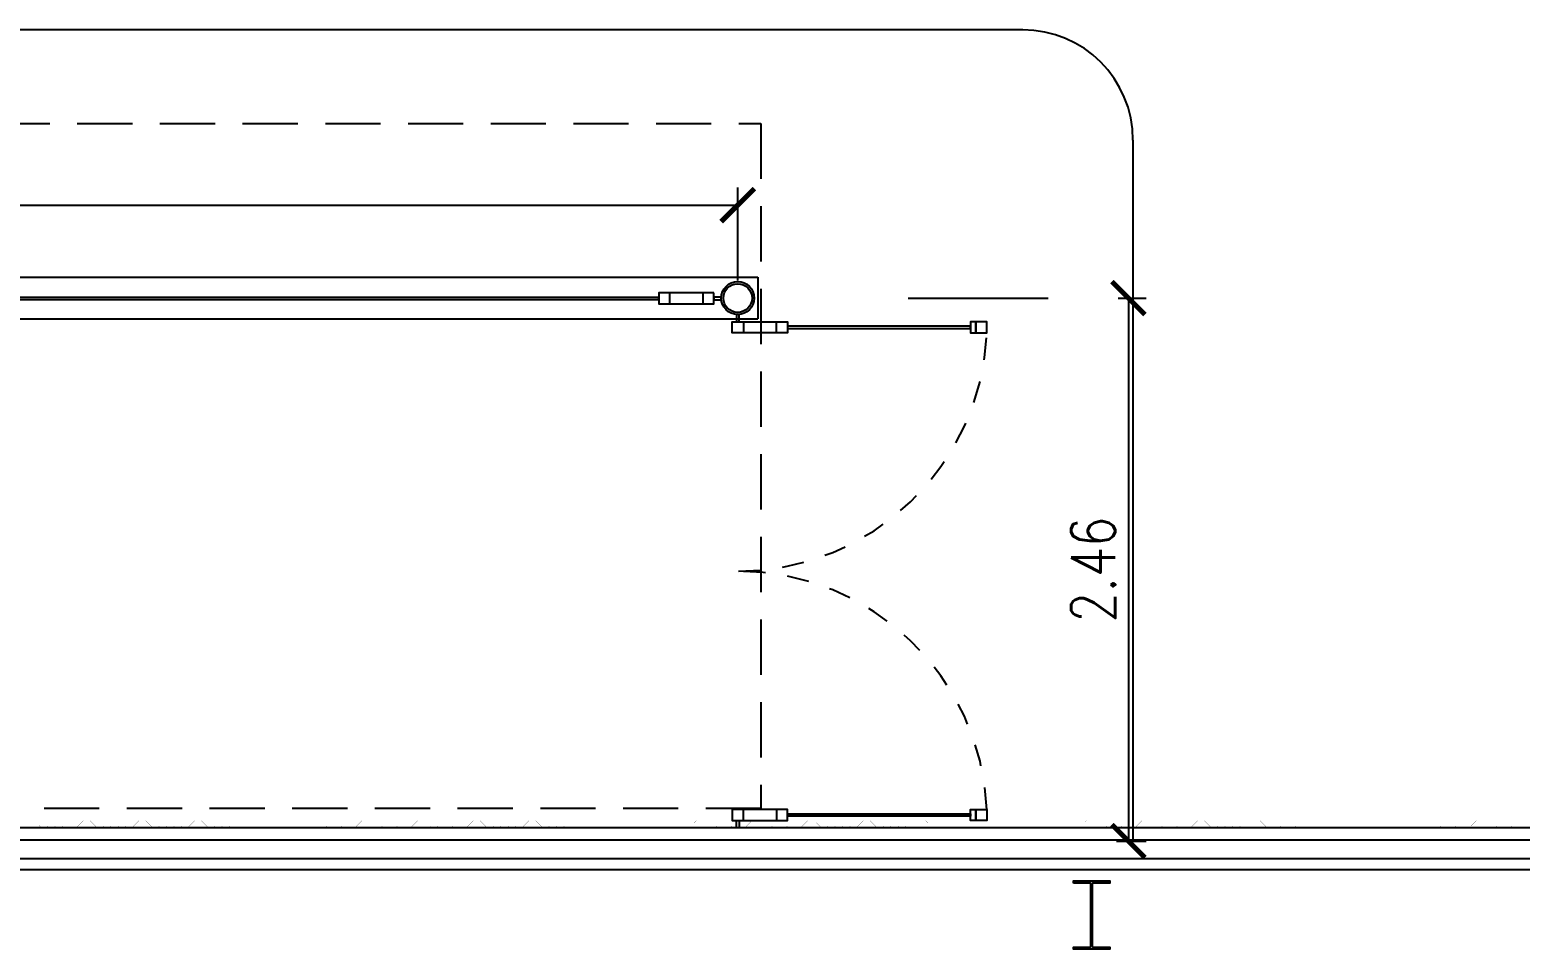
# Model space of a CAD drawing. Header units: millimetres. Extents: x -129 to 3172, y -143 to 919.
# Drawn here: x -15.42 to -8.66, y 29.24 to 33.42 of the extents above; entities that cross this region are included whole.
import ezdxf

# ---------------------------------------------------------------- set-up
doc = ezdxf.new("R2010")
doc.units = ezdxf.units.MM
doc.header["$LTSCALE"] = 0.1
for name, pattern in [('DASHED', [0.75, 0.5, -0.25]), ('DASHED2', [0.375, 0.25, -0.125]), ('HIDDEN', [9.525, 6.35, -3.175])]:
    doc.linetypes.add(name, pattern=pattern)
for name, color, linetype in [('A-CHAPA TRAPEZOIDAL', 3, 'Continuous'), ('A-PROYECCION', 1, 'DASHED'), ('A-VISTAS', 251, 'Continuous'), ('C-METALICA', 8, 'Continuous'), ('MET-COLUMNA METALICA', 3, 'Continuous'), ('MET-CORREAS DE CV', 1, 'Continuous'), ('MET-LANA VIDRIO', 8, 'Continuous'), ('zA-COTAS', 1, 'Continuous')]:
    doc.layers.add(name, color=color, linetype=linetype)
doc.styles.add('ROMANS', font='ROMANS.SHX', dxfattribs={"width": 0.8, "height": 0.2})
doc.linetypes.add('REFERENCIAL CORTE TRANSVERSAL WM$0$BATTING', pattern='A,0.00254,-2.54,[134,ltypeshp.shx,S=2.54,R=0,X=-2.54,Y=0],-5.08,[134,ltypeshp.shx,S=2.54,R=180,X=2.54,Y=0],-2.54', length=10.16254)
doc.dimstyles.new('COTA 1-125', dxfattribs={"dimtxt": 0.2, "dimasz": 0.15, "dimexe": 0.08, "dimexo": 0.08, "dimgap": 0.06, "dimtad": 1, "dimzin": 0, "dimdsep": 46, "dimtxsty": 'ROMANS', "dimblk": 'ARCHTICK', "dimcen": 0, "dimclrd": 256, "dimclre": 8, "dimclrt": 3, "dimadec": 0, "dimazin": 0, "dimtfac": 1, "dimtofl": 0, "dimtmove": 0, "dimatfit": 3, "dimldrblk": 'ARCHTICK', "dimfxl": 1, "dimtolj": 1, "dimtzin": 0, "dimlwd": -1, "dimlwe": -1, "dimarcsym": 0})

# ---------------------------------------------------------------- blocks, each defined once
blk = doc.blocks.new('CMETP')
at = {"layer": 'MET-COLUMNA METALICA'}
blk.add_hatch(color=256, dxfattribs=at).paths.add_polyline_path([(-0.0825, 0), (-0.0825, 0.0097), (-0.0073, 0.0097, 0.414214), (-0.0029, 0.0141), (-0.0029, 0.2958, 0.414214), (-0.0073, 0.3002), (-0.0825, 0.3002), (-0.0825, 0.31), (0.0825, 0.31), (0.0825, 0.3002), (0.0073, 0.3002, 0.414214), (0.0029, 0.2958), (0.0029, 0.0141, 0.414214), (0.0073, 0.0097), (0.0825, 0.0097), (0.0825, 0)])
blk.add_lwpolyline([(0.0825, 0.3002), (0.0825, 0.31), (-0.0825, 0.31), (-0.0825, 0.3002), (-0.0073, 0.3002, -0.414214), (-0.0029, 0.2958), (-0.0029, 0.0141, -0.414214), (-0.0073, 0.0097), (-0.0825, 0.0097), (-0.0825, 0), (0.0825, 0), (0.0825, 0.0097), (0.0073, 0.0097, -0.414214), (0.0029, 0.0141), (0.0029, 0.2958, -0.414214), (0.0073, 0.3002)], format="xyb", close=True, dxfattribs=at)
blk = doc.blocks.new('_ARCHTICK')
at = {"color": 0, "linetype": 'ByBlock', "const_width": 0.15}
blk.add_lwpolyline([(-0.5, -0.5), (0.5, 0.5)], dxfattribs=at)
blk = doc.blocks.new('*D491')
at = {"layer": 'Defpoints', "color": 0, "transparency": 16777216}
for p in [(-11.5201, 32.1988, -0.007), (-10.5753, 29.7351, 0.001), (-10.4415, 29.7351)]:
    blk.add_point(p, dxfattribs=at)
at = {"layer": 'zA-COTAS', "color": 8, "linetype": 'HIDDEN', "transparency": 16777216}
for p, q in [((-11.4401, 32.1988), (-10.3615, 32.1988)), ((-10.4953, 29.7351), (-10.3615, 29.7351))]:
    blk.add_line(p, q, dxfattribs=at)
at = {"layer": 'zA-COTAS', "transparency": 16777216}
blk.add_line((-10.4415, 32.1988), (-10.4415, 29.7351), dxfattribs=at)
at = {"layer": 'zA-COTAS', "transparency": 16777216, "xscale": 0.15, "yscale": 0.15, "zscale": 0.15}
for p, rotation in [((-10.4415, 32.1988), 90), ((-10.4415, 29.7351), 270)]:
    blk.add_blockref('_ARCHTICK', p, dxfattribs=dict(at, rotation=rotation))
at = {"layer": 'zA-COTAS', "color": 3, "transparency": 16777216, "insert": (-10.6015, 30.967), "char_height": 0.2, "attachment_point": 5, "rotation": 90, "style": 'ROMANS'}
blk.add_mtext('\\A1;2.46', dxfattribs=at)
blk = doc.blocks.new('*D492')
at = {"layer": 'Defpoints', "color": 0, "transparency": 16777216}
for p in [(-12.2132, 32.6203), (-19.6132, 32.1988, -0.007), (-12.2132, 32.1988, -0.007)]:
    blk.add_point(p, dxfattribs=at)
at = {"layer": 'zA-COTAS', "color": 8, "linetype": 'HIDDEN', "transparency": 16777216}
for p, q in [((-19.6132, 32.2788), (-19.6132, 32.7003)), ((-12.2132, 32.2788), (-12.2132, 32.7003))]:
    blk.add_line(p, q, dxfattribs=at)
at = {"layer": 'zA-COTAS', "transparency": 16777216}
blk.add_line((-19.6132, 32.6203), (-12.2132, 32.6203), dxfattribs=at)
at = {"layer": 'zA-COTAS', "transparency": 16777216, "xscale": 0.15, "yscale": 0.15, "zscale": 0.15, "rotation": 180}
blk.add_blockref('_ARCHTICK', (-19.6132, 32.6203), dxfattribs=at)
at = {"layer": 'zA-COTAS', "transparency": 16777216, "xscale": 0.15, "yscale": 0.15, "zscale": 0.15}
blk.add_blockref('_ARCHTICK', (-12.2132, 32.6203), dxfattribs=at)
at = {"layer": 'zA-COTAS', "color": 3, "transparency": 16777216, "insert": (-15.9132, 32.7803), "char_height": 0.2, "attachment_point": 5, "style": 'ROMANS'}
blk.add_mtext('\\A1;7.40', dxfattribs=at)
blk = doc.blocks.new('COL')
at = {"layer": 'MET-COLUMNA METALICA'}
h = blk.add_hatch(color=256, dxfattribs=at)
h.dxf.hatch_style = 1
edge = h.paths.add_edge_path(flags=17)
edge.add_arc((-12.2132, 32.1988), 0.065, 0, 360)
edge = h.paths.add_edge_path()
edge.add_arc((-12.2132, 32.1988), 0.075, 0, 360)
for radius in [0.075, 0.065]:
    blk.add_circle((-12.2132, 32.1988, 0.0148), radius, dxfattribs=at)

msp = doc.modelspace()

# ---------------------------------------------------------------- linework, layer by layer
at = {"layer": 'A-CHAPA TRAPEZOIDAL'}
for points in [[(-14.4507, 29.7998, 0.0006, 0.0006, 0), (-14.4807, 29.7998, 0.0006, 0.0006, 0), (-14.4847, 29.8038, 0.0006, 0.0006, 0), (-14.5153, 29.8038, 0.0006, 0.0006, 0), (-14.5193, 29.7998, 0.0006, 0.0006, 0), (-14.5493, 29.7998, 0.0006, 0.0006, 0), (-14.5533, 29.8038, 0.0006, 0.0006, 0), (-14.5833, 29.8038, 0.0006, 0.0006, 0), (-14.5873, 29.7998, 0.0006, 0.0006, 0), (-14.6173, 29.7998, 0.0006, 0.0006, 0), (-14.6456, 29.828, 0.0006, 0.0006, 0), (-14.6756, 29.828, 0.0006, 0.0006, 0), (-14.7039, 29.7998, 0.0006, 0.0006, 0), (-14.7339, 29.7998, 0.0006, 0.0006, 0), (-14.7379, 29.8038, 0.0006, 0.0006, 0), (-14.7679, 29.8038, 0.0006, 0.0006, 0), (-14.7719, 29.7998, 0.0006, 0.0006, 0), (-14.8019, 29.7998, 0.0006, 0.0006, 0), (-14.8059, 29.8038, 0.0006, 0.0006, 0), (-14.8359, 29.8038, 0.0006, 0.0006, 0), (-14.8399, 29.7998, 0.0006, 0.0006, 0), (-14.8699, 29.7998, 0.0006, 0.0006, 0), (-14.8982, 29.828, 0.0006, 0.0006, 0), (-14.9282, 29.828, 0.0006, 0.0006, 0), (-14.9564, 29.7998, 0.0006, 0.0006, 0), (-14.9864, 29.7998, 0.0006, 0.0006, 0), (-14.9904, 29.8038, 0.0006, 0.0006, 0), (-15.0204, 29.8038, 0.0006, 0.0006, 0), (-15.0244, 29.7998, 0.0006, 0.0006, 0), (-15.0544, 29.7998, 0.0006, 0.0006, 0), (-15.0584, 29.8038, 0.0006, 0.0006, 0), (-15.0884, 29.8038, 0.0006, 0.0006, 0), (-15.0924, 29.7998, 0.0006, 0.0006, 0), (-15.1224, 29.7998, 0.0006, 0.0006, 0), (-15.1507, 29.828, 0.0006, 0.0006, 0), (-15.1807, 29.828, 0.0006, 0.0006, 0), (-15.209, 29.7998, 0.0006, 0.0006, 0), (-15.239, 29.7998, 0.0006, 0.0006, 0), (-15.243, 29.8038, 0.0006, 0.0006, 0), (-15.273, 29.8038, 0.0006, 0.0006, 0), (-15.277, 29.7998, 0.0006, 0.0006, 0), (-15.307, 29.7998, 0.0006, 0.0006, 0), (-15.311, 29.8038, 0.0006, 0.0006, 0), (-15.341, 29.8038, 0.0006, 0.0006, 0), (-15.345, 29.7998, 0.0006, 0.0006, 0), (-15.375, 29.7998, 0.0006, 0.0006, 0), (-15.4033, 29.828, 0.0006, 0.0006, 0), (-15.4333, 29.828, 0.0006, 0.0006, 0)], [(-12.9347, 29.7998, 0.0006, 0.0006, 0), (-12.9647, 29.7998, 0.0006, 0.0006, 0), (-12.9687, 29.8038, 0.0006, 0.0006, 0), (-12.9993, 29.8038, 0.0006, 0.0006, 0), (-13.0033, 29.7998, 0.0006, 0.0006, 0), (-13.0333, 29.7998, 0.0006, 0.0006, 0), (-13.0373, 29.8038, 0.0006, 0.0006, 0), (-13.0673, 29.8038, 0.0006, 0.0006, 0), (-13.0713, 29.7998, 0.0006, 0.0006, 0), (-13.1013, 29.7998, 0.0006, 0.0006, 0), (-13.1296, 29.828, 0.0006, 0.0006, 0), (-13.1596, 29.828, 0.0006, 0.0006, 0), (-13.1879, 29.7998, 0.0006, 0.0006, 0), (-13.2179, 29.7998, 0.0006, 0.0006, 0), (-13.2219, 29.8038, 0.0006, 0.0006, 0), (-13.2519, 29.8038, 0.0006, 0.0006, 0), (-13.2559, 29.7998, 0.0006, 0.0006, 0), (-13.2859, 29.7998, 0.0006, 0.0006, 0), (-13.2899, 29.8038, 0.0006, 0.0006, 0), (-13.3199, 29.8038, 0.0006, 0.0006, 0), (-13.3239, 29.7998, 0.0006, 0.0006, 0), (-13.3539, 29.7998, 0.0006, 0.0006, 0), (-13.3822, 29.828, 0.0006, 0.0006, 0), (-13.4122, 29.828, 0.0006, 0.0006, 0), (-13.4405, 29.7998, 0.0006, 0.0006, 0), (-13.4705, 29.7998, 0.0006, 0.0006, 0), (-13.4745, 29.8038, 0.0006, 0.0006, 0), (-13.5045, 29.8038, 0.0006, 0.0006, 0), (-13.5085, 29.7998, 0.0006, 0.0006, 0), (-13.5385, 29.7998, 0.0006, 0.0006, 0), (-13.5425, 29.8038, 0.0006, 0.0006, 0), (-13.5725, 29.8038, 0.0006, 0.0006, 0), (-13.5765, 29.7998, 0.0006, 0.0006, 0), (-13.6065, 29.7998, 0.0006, 0.0006, 0), (-13.6347, 29.828, 0.0006, 0.0006, 0), (-13.6647, 29.828, 0.0006, 0.0006, 0), (-13.693, 29.7998, 0.0006, 0.0006, 0), (-13.723, 29.7998, 0.0006, 0.0006, 0), (-13.727, 29.8038, 0.0006, 0.0006, 0), (-13.757, 29.8038, 0.0006, 0.0006, 0), (-13.761, 29.7998, 0.0006, 0.0006, 0), (-13.791, 29.7998, 0.0006, 0.0006, 0), (-13.795, 29.8038, 0.0006, 0.0006, 0), (-13.825, 29.8038, 0.0006, 0.0006, 0), (-13.829, 29.7998, 0.0006, 0.0006, 0), (-13.859, 29.7998, 0.0006, 0.0006, 0), (-13.8873, 29.828, 0.0006, 0.0006, 0), (-13.9173, 29.828, 0.0006, 0.0006, 0), (-13.9456, 29.7998, 0.0006, 0.0006, 0), (-13.9756, 29.7998, 0.0006, 0.0006, 0), (-13.9796, 29.8038, 0.0006, 0.0006, 0), (-14.0096, 29.8038, 0.0006, 0.0006, 0), (-14.0136, 29.7998, 0.0006, 0.0006, 0), (-14.0436, 29.7998, 0.0006, 0.0006, 0), (-14.0476, 29.8038, 0.0006, 0.0006, 0), (-14.0776, 29.8038, 0.0006, 0.0006, 0), (-14.0816, 29.7998, 0.0006, 0.0006, 0), (-14.1116, 29.7998, 0.0006, 0.0006, 0), (-14.1399, 29.828, 0.0006, 0.0006, 0), (-14.1699, 29.828, 0.0006, 0.0006, 0), (-14.1982, 29.7998, 0.0006, 0.0006, 0), (-14.2282, 29.7998, 0.0006, 0.0006, 0), (-14.2322, 29.8038, 0.0006, 0.0006, 0), (-14.2622, 29.8038, 0.0006, 0.0006, 0), (-14.2662, 29.7998, 0.0006, 0.0006, 0), (-14.2962, 29.7998, 0.0006, 0.0006, 0), (-14.3002, 29.8038, 0.0006, 0.0006, 0), (-14.3302, 29.8038, 0.0006, 0.0006, 0), (-14.3342, 29.7998, 0.0006, 0.0006, 0), (-14.3642, 29.7998, 0.0006, 0.0006, 0), (-14.3924, 29.828, 0.0006, 0.0006, 0), (-14.4224, 29.828, 0.0006, 0.0006, 0), (-14.4507, 29.7998, 0, 0, 0)], [(-11.4188, 29.7998, 0.0006, 0.0006, 0), (-11.4488, 29.7998, 0.0006, 0.0006, 0), (-11.4528, 29.8038, 0.0006, 0.0006, 0), (-11.4833, 29.8038, 0.0006, 0.0006, 0), (-11.4873, 29.7998, 0.0006, 0.0006, 0), (-11.5173, 29.7998, 0.0006, 0.0006, 0), (-11.5213, 29.8038, 0.0006, 0.0006, 0), (-11.5513, 29.8038, 0.0006, 0.0006, 0), (-11.5553, 29.7998, 0.0006, 0.0006, 0), (-11.5853, 29.7998, 0.0006, 0.0006, 0), (-11.6136, 29.828, 0.0006, 0.0006, 0), (-11.6436, 29.828, 0.0006, 0.0006, 0), (-11.6719, 29.7998, 0.0006, 0.0006, 0), (-11.7019, 29.7998, 0.0006, 0.0006, 0), (-11.7059, 29.8038, 0.0006, 0.0006, 0), (-11.7359, 29.8038, 0.0006, 0.0006, 0), (-11.7399, 29.7998, 0.0006, 0.0006, 0), (-11.7699, 29.7998, 0.0006, 0.0006, 0), (-11.7739, 29.8038, 0.0006, 0.0006, 0), (-11.8039, 29.8038, 0.0006, 0.0006, 0), (-11.8079, 29.7998, 0.0006, 0.0006, 0), (-11.8379, 29.7998, 0.0006, 0.0006, 0), (-11.8662, 29.828, 0.0006, 0.0006, 0), (-11.8962, 29.828, 0.0006, 0.0006, 0), (-11.9245, 29.7998, 0.0006, 0.0006, 0), (-11.9545, 29.7998, 0.0006, 0.0006, 0), (-11.9585, 29.8038, 0.0006, 0.0006, 0), (-11.9885, 29.8038, 0.0006, 0.0006, 0), (-11.9925, 29.7998, 0.0006, 0.0006, 0), (-12.0225, 29.7998, 0.0006, 0.0006, 0), (-12.0265, 29.8038, 0.0006, 0.0006, 0), (-12.0565, 29.8038, 0.0006, 0.0006, 0), (-12.0605, 29.7998, 0.0006, 0.0006, 0), (-12.0905, 29.7998, 0.0006, 0.0006, 0), (-12.1188, 29.828, 0.0006, 0.0006, 0), (-12.1488, 29.828, 0.0006, 0.0006, 0), (-12.177, 29.7998, 0.0006, 0.0006, 0), (-12.207, 29.7998, 0.0006, 0.0006, 0), (-12.211, 29.8038, 0.0006, 0.0006, 0), (-12.241, 29.8038, 0.0006, 0.0006, 0), (-12.245, 29.7998, 0.0006, 0.0006, 0), (-12.275, 29.7998, 0.0006, 0.0006, 0), (-12.279, 29.8038, 0.0006, 0.0006, 0), (-12.309, 29.8038, 0.0006, 0.0006, 0), (-12.313, 29.7998, 0.0006, 0.0006, 0), (-12.343, 29.7998, 0.0006, 0.0006, 0), (-12.3713, 29.828, 0.0006, 0.0006, 0), (-12.4013, 29.828, 0.0006, 0.0006, 0), (-12.4296, 29.7998, 0.0006, 0.0006, 0), (-12.4596, 29.7998, 0.0006, 0.0006, 0), (-12.4636, 29.8038, 0.0006, 0.0006, 0), (-12.4936, 29.8038, 0.0006, 0.0006, 0), (-12.4976, 29.7998, 0.0006, 0.0006, 0), (-12.5276, 29.7998, 0.0006, 0.0006, 0), (-12.5316, 29.8038, 0.0006, 0.0006, 0), (-12.5616, 29.8038, 0.0006, 0.0006, 0), (-12.5656, 29.7998, 0.0006, 0.0006, 0), (-12.5956, 29.7998, 0.0006, 0.0006, 0), (-12.6239, 29.828, 0.0006, 0.0006, 0), (-12.6539, 29.828, 0.0006, 0.0006, 0), (-12.6822, 29.7998, 0.0006, 0.0006, 0), (-12.7122, 29.7998, 0.0006, 0.0006, 0), (-12.7162, 29.8038, 0.0006, 0.0006, 0), (-12.7462, 29.8038, 0.0006, 0.0006, 0), (-12.7502, 29.7998, 0.0006, 0.0006, 0), (-12.7802, 29.7998, 0.0006, 0.0006, 0), (-12.7842, 29.8038, 0.0006, 0.0006, 0), (-12.8142, 29.8038, 0.0006, 0.0006, 0), (-12.8182, 29.7998, 0.0006, 0.0006, 0), (-12.8482, 29.7998, 0.0006, 0.0006, 0), (-12.8765, 29.828, 0.0006, 0.0006, 0), (-12.9065, 29.828, 0.0006, 0.0006, 0), (-12.9347, 29.7998, 0, 0, 0)], [(-9.9028, 29.7998, 0.0006, 0.0006, 0), (-9.9328, 29.7998, 0.0006, 0.0006, 0), (-9.9368, 29.8038, 0.0006, 0.0006, 0), (-9.9674, 29.8038, 0.0006, 0.0006, 0), (-9.9714, 29.7998, 0.0006, 0.0006, 0), (-10.0014, 29.7998, 0.0006, 0.0006, 0), (-10.0054, 29.8038, 0.0006, 0.0006, 0), (-10.0354, 29.8038, 0.0006, 0.0006, 0), (-10.0394, 29.7998, 0.0006, 0.0006, 0), (-10.0694, 29.7998, 0.0006, 0.0006, 0), (-10.0976, 29.828, 0.0006, 0.0006, 0), (-10.1276, 29.828, 0.0006, 0.0006, 0), (-10.1559, 29.7998, 0.0006, 0.0006, 0), (-10.1859, 29.7998, 0.0006, 0.0006, 0), (-10.1899, 29.8038, 0.0006, 0.0006, 0), (-10.2199, 29.8038, 0.0006, 0.0006, 0), (-10.2239, 29.7998, 0.0006, 0.0006, 0), (-10.2539, 29.7998, 0.0006, 0.0006, 0), (-10.2579, 29.8038, 0.0006, 0.0006, 0), (-10.2879, 29.8038, 0.0006, 0.0006, 0), (-10.2919, 29.7998, 0.0006, 0.0006, 0), (-10.3219, 29.7998, 0.0006, 0.0006, 0), (-10.3502, 29.828, 0.0006, 0.0006, 0), (-10.3802, 29.828, 0.0006, 0.0006, 0), (-10.4085, 29.7998, 0.0006, 0.0006, 0), (-10.4385, 29.7998, 0.0006, 0.0006, 0), (-10.4425, 29.8038, 0.0006, 0.0006, 0), (-10.4725, 29.8038, 0.0006, 0.0006, 0), (-10.4765, 29.7998, 0.0006, 0.0006, 0), (-10.5065, 29.7998, 0.0006, 0.0006, 0), (-10.5105, 29.8038, 0.0006, 0.0006, 0), (-10.5405, 29.8038, 0.0006, 0.0006, 0), (-10.5445, 29.7998, 0.0006, 0.0006, 0), (-10.5745, 29.7998, 0.0006, 0.0006, 0), (-10.6028, 29.828, 0.0006, 0.0006, 0), (-10.6328, 29.828, 0.0006, 0.0006, 0), (-10.6611, 29.7998, 0.0006, 0.0006, 0), (-10.6911, 29.7998, 0.0006, 0.0006, 0), (-10.6951, 29.8038, 0.0006, 0.0006, 0), (-10.7251, 29.8038, 0.0006, 0.0006, 0), (-10.7291, 29.7998, 0.0006, 0.0006, 0), (-10.7591, 29.7998, 0.0006, 0.0006, 0), (-10.7631, 29.8038, 0.0006, 0.0006, 0), (-10.7931, 29.8038, 0.0006, 0.0006, 0), (-10.7971, 29.7998, 0.0006, 0.0006, 0), (-10.8271, 29.7998, 0.0006, 0.0006, 0), (-10.8553, 29.828, 0.0006, 0.0006, 0), (-10.8853, 29.828, 0.0006, 0.0006, 0), (-10.9136, 29.7998, 0.0006, 0.0006, 0), (-10.9436, 29.7998, 0.0006, 0.0006, 0), (-10.9476, 29.8038, 0.0006, 0.0006, 0), (-10.9776, 29.8038, 0.0006, 0.0006, 0), (-10.9816, 29.7998, 0.0006, 0.0006, 0), (-11.0116, 29.7998, 0.0006, 0.0006, 0), (-11.0156, 29.8038, 0.0006, 0.0006, 0), (-11.0456, 29.8038, 0.0006, 0.0006, 0), (-11.0496, 29.7998, 0.0006, 0.0006, 0), (-11.0796, 29.7998, 0.0006, 0.0006, 0), (-11.1079, 29.828, 0.0006, 0.0006, 0), (-11.1379, 29.828, 0.0006, 0.0006, 0), (-11.1662, 29.7998, 0.0006, 0.0006, 0), (-11.1962, 29.7998, 0.0006, 0.0006, 0), (-11.2002, 29.8038, 0.0006, 0.0006, 0), (-11.2302, 29.8038, 0.0006, 0.0006, 0), (-11.2342, 29.7998, 0.0006, 0.0006, 0), (-11.2642, 29.7998, 0.0006, 0.0006, 0), (-11.2682, 29.8038, 0.0006, 0.0006, 0), (-11.2982, 29.8038, 0.0006, 0.0006, 0), (-11.3022, 29.7998, 0.0006, 0.0006, 0), (-11.3322, 29.7998, 0.0006, 0.0006, 0), (-11.3605, 29.828, 0.0006, 0.0006, 0), (-11.3905, 29.828, 0.0006, 0.0006, 0), (-11.4188, 29.7998, 0, 0, 0)], [(-8.6399, 29.7998, 0.0006, 0.0006, 0), (-8.6699, 29.7998, 0.0006, 0.0006, 0), (-8.6739, 29.8038, 0.0006, 0.0006, 0), (-8.7039, 29.8038, 0.0006, 0.0006, 0), (-8.7079, 29.7998, 0.0006, 0.0006, 0), (-8.7379, 29.7998, 0.0006, 0.0006, 0), (-8.7419, 29.8038, 0.0006, 0.0006, 0), (-8.7719, 29.8038, 0.0006, 0.0006, 0), (-8.7759, 29.7998, 0.0006, 0.0006, 0), (-8.8059, 29.7998, 0.0006, 0.0006, 0), (-8.8342, 29.828, 0.0006, 0.0006, 0), (-8.8642, 29.828, 0.0006, 0.0006, 0), (-8.8925, 29.7998, 0.0006, 0.0006, 0), (-8.9225, 29.7998, 0.0006, 0.0006, 0), (-8.9265, 29.8038, 0.0006, 0.0006, 0), (-8.9565, 29.8038, 0.0006, 0.0006, 0), (-8.9605, 29.7998, 0.0006, 0.0006, 0), (-8.9905, 29.7998, 0.0006, 0.0006, 0), (-8.9945, 29.8038, 0.0006, 0.0006, 0), (-9.0245, 29.8038, 0.0006, 0.0006, 0), (-9.0285, 29.7998, 0.0006, 0.0006, 0), (-9.0585, 29.7998, 0.0006, 0.0006, 0), (-9.0868, 29.828, 0.0006, 0.0006, 0), (-9.1168, 29.828, 0.0006, 0.0006, 0), (-9.1451, 29.7998, 0.0006, 0.0006, 0), (-9.1751, 29.7998, 0.0006, 0.0006, 0), (-9.1791, 29.8038, 0.0006, 0.0006, 0), (-9.2091, 29.8038, 0.0006, 0.0006, 0), (-9.2131, 29.7998, 0.0006, 0.0006, 0), (-9.2431, 29.7998, 0.0006, 0.0006, 0), (-9.2471, 29.8038, 0.0006, 0.0006, 0), (-9.2771, 29.8038, 0.0006, 0.0006, 0), (-9.2811, 29.7998, 0.0006, 0.0006, 0), (-9.3111, 29.7998, 0.0006, 0.0006, 0), (-9.3394, 29.828, 0.0006, 0.0006, 0), (-9.3694, 29.828, 0.0006, 0.0006, 0), (-9.3976, 29.7998, 0.0006, 0.0006, 0), (-9.4276, 29.7998, 0.0006, 0.0006, 0), (-9.4316, 29.8038, 0.0006, 0.0006, 0), (-9.4616, 29.8038, 0.0006, 0.0006, 0), (-9.4656, 29.7998, 0.0006, 0.0006, 0), (-9.4956, 29.7998, 0.0006, 0.0006, 0), (-9.4996, 29.8038, 0.0006, 0.0006, 0), (-9.5296, 29.8038, 0.0006, 0.0006, 0), (-9.5336, 29.7998, 0.0006, 0.0006, 0), (-9.5636, 29.7998, 0.0006, 0.0006, 0), (-9.5919, 29.828, 0.0006, 0.0006, 0), (-9.6219, 29.828, 0.0006, 0.0006, 0), (-9.6502, 29.7998, 0.0006, 0.0006, 0), (-9.6802, 29.7998, 0.0006, 0.0006, 0), (-9.6842, 29.8038, 0.0006, 0.0006, 0), (-9.7142, 29.8038, 0.0006, 0.0006, 0), (-9.7182, 29.7998, 0.0006, 0.0006, 0), (-9.7482, 29.7998, 0.0006, 0.0006, 0), (-9.7522, 29.8038, 0.0006, 0.0006, 0), (-9.7822, 29.8038, 0.0006, 0.0006, 0), (-9.7862, 29.7998, 0.0006, 0.0006, 0), (-9.8162, 29.7998, 0.0006, 0.0006, 0), (-9.8445, 29.828, 0.0006, 0.0006, 0), (-9.8745, 29.828, 0.0006, 0.0006, 0), (-9.9028, 29.7998, 0, 0, 0)]]:
    msp.add_lwpolyline(points, format="xyseb", dxfattribs=at)
at = {"layer": 'A-PROYECCION', "ltscale": 5, "elevation": 0.0076}
msp.add_lwpolyline([(-12.1082, 29.883), (-19.7082, 29.883), (-19.7082, 32.99), (-12.1082, 32.99), (-12.1082, 29.883), (-12.1082, 29.883), (-12.1082, 29.883), (-12.1082, 29.883), (-12.1082, 29.883), (-12.1082, 29.883), (-12.1082, 29.883), (-12.1082, 29.883), (-12.1082, 29.883), (-19.7082, 29.883), (-19.7082, 32.99)], dxfattribs=at)
at = {"layer": 'A-VISTAS'}
for p, q in [((-10.9209, 33.4156), (-24.7429, 33.4156)), ((-10.4209, 32.9156), (-10.4209, 29.735)), ((-5.607, 29.605), (-26.2426, 29.605))]:
    msp.add_line(p, q, dxfattribs=at)
at = {"layer": 'A-VISTAS', "linetype": 'Continuous', "ltscale": 0.1}
for p, q in [((-19.7082, 32.2938, 0.0074), (-12.1214, 32.2938, 0.0074)), ((-12.1214, 32.2938, 0.0074), (-12.1214, 32.1038, 0.0074)), ((-19.5182, 32.1038, 0.0074), (-12.1214, 32.1038, 0.0074))]:
    msp.add_line(p, q, dxfattribs=at)
at = {"layer": 'A-VISTAS'}
msp.add_arc((-10.9209, 32.9156), 0.5, 0, 90, dxfattribs=at)
at = {"layer": 'C-METALICA'}
for p, q in [((-12.3712, 32.2219, 0.0148), (-12.5212, 32.2219, 0.0148)), ((-12.5212, 32.1719, 0.0148), (-12.3712, 32.1719, 0.0148)), ((-12.1877, 32.0907, 0.0148), (-12.0377, 32.0907, 0.0148)), ((-12.0377, 32.0407, 0.0148), (-12.1877, 32.0407, 0.0148)), ((-12.0377, 29.8784, 0.0148), (-12.1877, 29.8784, 0.0148)), ((-12.1877, 29.8284, 0.0148), (-12.0377, 29.8284, 0.0148))]:
    msp.add_line(p, q, dxfattribs=at)
for points, elevation in [([(-15.5513, 32.1919), (-12.5712, 32.1919), (-12.5712, 32.2019), (-15.5513, 32.2019)], 0.0148), ([(-12.5212, 32.2219), (-12.5712, 32.2219), (-12.5712, 32.1719), (-12.5212, 32.1719)], 0.0148), ([(-12.3212, 32.2219), (-12.3712, 32.2219), (-12.3712, 32.1719), (-12.3212, 32.1719)], 0.0148), ([(-12.3212, 32.1911), (-12.2881, 32.1911), (-12.2881, 32.2027), (-12.3212, 32.2027)], 0.0148), ([(-12.2069, 32.0907), (-12.2069, 32.1238), (-12.2185, 32.1238), (-12.2185, 32.0907)], 0.0148), ([(-12.1877, 32.0407), (-12.2377, 32.0407), (-12.2377, 32.0907), (-12.1877, 32.0907)], 0.0148), ([(-12.0377, 32.0907), (-11.9877, 32.0907), (-11.9877, 32.0407), (-12.0377, 32.0407)], 0.0148), ([(-11.1582, 32.0707), (-11.9877, 32.0707), (-11.9877, 32.0607), (-11.1582, 32.0607)], 0.0148), ([(-11.1332, 32.0407), (-11.0832, 32.0407), (-11.0832, 32.0907), (-11.1332, 32.0907)], 0.0109), ([(-12.1877, 29.8784), (-12.2377, 29.8784), (-12.2377, 29.8284), (-12.1877, 29.8284)], 0.0148), ([(-12.0377, 29.8284), (-11.9877, 29.8284), (-11.9877, 29.8784), (-12.0377, 29.8784)], 0.0148), ([(-11.1332, 29.8784), (-11.0832, 29.8784), (-11.0832, 29.8284), (-11.1332, 29.8284)], 0.0109), ([(-12.2069, 29.8284), (-12.2069, 29.7954), (-12.2185, 29.7954), (-12.2185, 29.8284)], 0.0148), ([(-11.1582, 29.8484), (-11.9877, 29.8484), (-11.9877, 29.8584), (-11.1582, 29.8584)], 0.0148)]:
    msp.add_lwpolyline(points, close=True, dxfattribs=dict(at, elevation=elevation))
at = {"layer": 'C-METALICA', "elevation": 0.0109}
for points in [[(-11.1332, 32.0907), (-11.1582, 32.0907), (-11.1582, 32.0407), (-11.1332, 32.0407), (-11.1332, 32.0907)], [(-11.1332, 29.8284), (-11.1582, 29.8284), (-11.1582, 29.8784), (-11.1332, 29.8784), (-11.1332, 29.8284)]]:
    msp.add_lwpolyline(points, dxfattribs=at)
at = {"layer": 'C-METALICA', "color": 8, "linetype": 'DASHED2'}
for centre, start, end in [((-12.2122, 32.0897, 0.0082), 270.16588, 357.51769), ((-12.2122, 29.8294, 0.0082), 2.48231, 89.83412)]:
    msp.add_arc(centre, 1.1301, start, end, dxfattribs=at)
at = {"layer": 'MET-CORREAS DE CV'}
for p, q in [((-5.607, 29.795), (-26.2426, 29.795)), ((-5.607, 29.655), (-26.2426, 29.655))]:
    msp.add_line(p, q, dxfattribs=at)
at = {"layer": 'MET-LANA VIDRIO', "linetype": 'REFERENCIAL CORTE TRANSVERSAL WM$0$BATTING', "ltscale": 0.025}
msp.add_lwpolyline([(-26.2426, 29.7415), (-5.607, 29.7415)], dxfattribs=at)

# ---------------------------------------------------------------- block references
msp.add_blockref('COL', (0, 0))
at = {"layer": 'MET-COLUMNA METALICA', "xscale": -1}
msp.add_blockref('CMETP', (-10.6088, 29.245, -0.0203), dxfattribs=at)

# ---------------------------------------------------------------- dimensions: what is measured, and where the dimension line sits
at = {"layer": 'zA-COTAS'}
dim = msp.add_linear_dim(base=(-12.2132, 32.6203, 0.0219), p1=(-19.6132, 32.1988, 0.0148), p2=(-12.2132, 32.1988, 0.0148), dimstyle='COTA 1-125', dxfattribs=at)
dim.commit()
dim.dimension.update_dxf_attribs({"geometry": '*D492', "text_midpoint": (-15.9132, 32.7803, 0.0219)})
dim = msp.add_linear_dim(base=(-10.4415, 29.7351, 0.0219), p1=(-11.5201, 32.1988, 0.0148), p2=(-10.5753, 29.7351, 0.0229), angle=90, dimstyle='COTA 1-125', dxfattribs=at)
dim.commit()
dim.dimension.update_dxf_attribs({"geometry": '*D491', "text_midpoint": (-10.6015, 30.967, 0.0219)})

doc.saveas('drawing.dxf')
